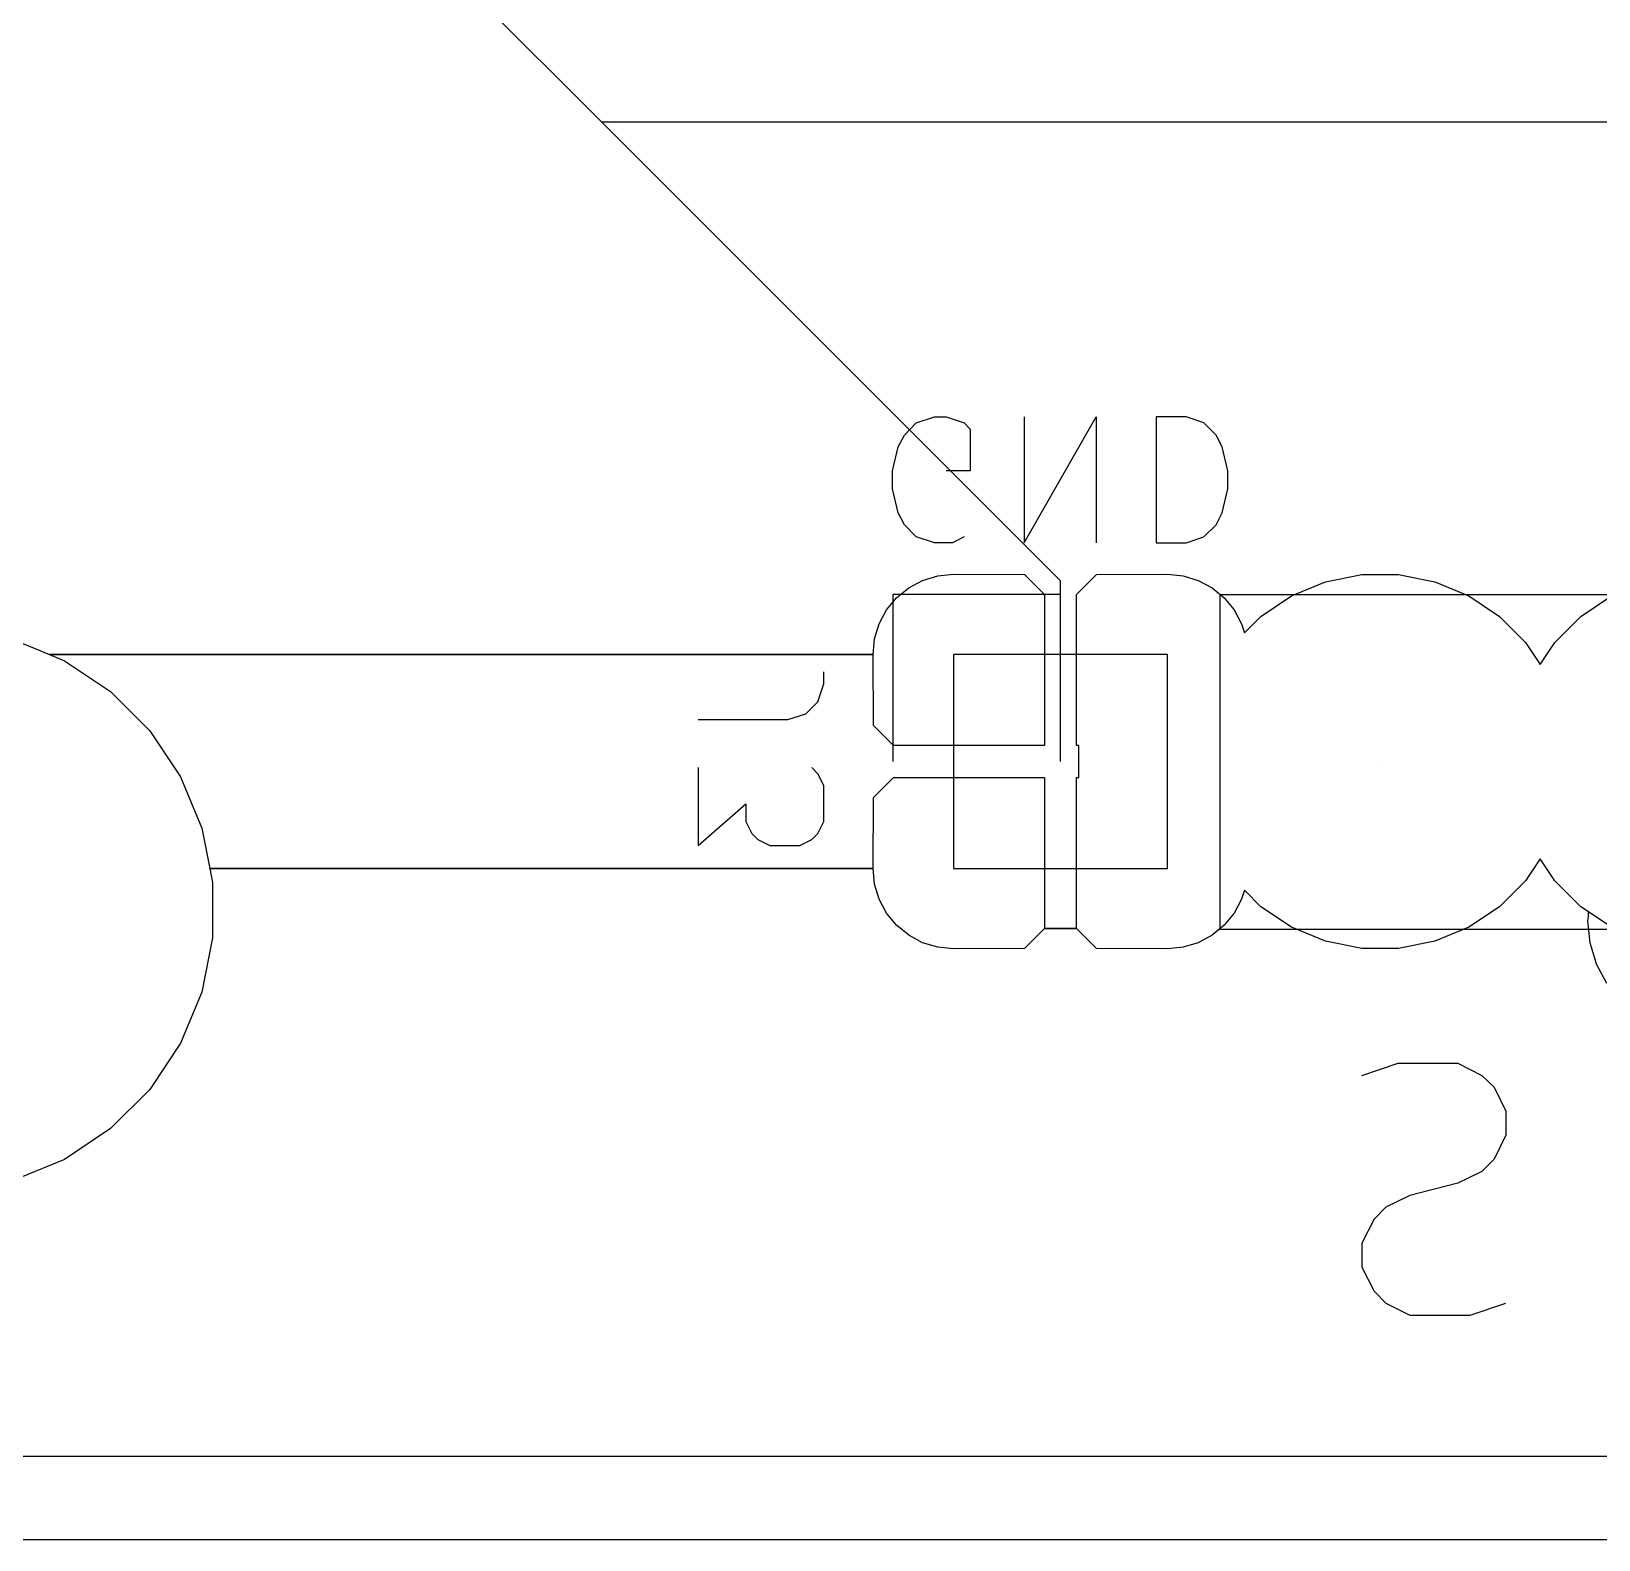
# Model space of a CAD drawing. Extents: x 169 to 33241, y 66 to 35500.
# Drawn here: x 4027 to 8928, y 66 to 4784 of the extents above; entities that cross this region are included whole.
import ezdxf

# ---------------------------------------------------------------- set-up
doc = ezdxf.new("R2010")
doc.units = 0

msp = doc.modelspace()

# ---------------------------------------------------------------- linework, layer by layer
at = {"layer": 'Layer 1'}
for p, q in [((5811, 4500), (5244, 5066)), ((9244, 4500), (5811, 4500)), ((5811, 4500), (7244, 3066)), ((6757, 3521), (6794, 3559)), ((6794, 3559), (6851, 3578)), ((6851, 3578), (6888, 3578)), ((6888, 3578), (6944, 3559)), ((6944, 3559), (6963, 3540)), ((6963, 3540), (6963, 3409)), ((7132, 3578), (7132, 3184)), ((7132, 3184), (7357, 3578)), ((7357, 3578), (7357, 3184)), ((7544, 3578), (7544, 3184)), ((7638, 3578), (7544, 3578)), ((7694, 3559), (7638, 3578)), ((7732, 3521), (7694, 3559)), ((6720, 3409), (6738, 3484)), ((6738, 3484), (6757, 3521)), ((7751, 3484), (7732, 3521)), ((7769, 3409), (7751, 3484)), ((6720, 3353), (6720, 3409)), ((6963, 3409), (6888, 3409)), ((7769, 3353), (7769, 3409)), ((6738, 3278), (6720, 3353)), ((7751, 3278), (7769, 3353)), ((6757, 3240), (6738, 3278)), ((6794, 3203), (6757, 3240)), ((7694, 3203), (7732, 3240)), ((7732, 3240), (7751, 3278)), ((6851, 3184), (6794, 3203)), ((6944, 3203), (6907, 3184)), ((7638, 3184), (7694, 3203)), ((6907, 3184), (6851, 3184)), ((7544, 3184), (7638, 3184)), ((6732.66, 3012.28), (6770.73, 3043.52)), ((6732.66, 3012.28), (6770.73, 3043.52)), ((6770.73, 3043.52), (6814.16, 3066.73)), ((6770.73, 3043.52), (6814.16, 3066.73)), ((6814.16, 3066.73), (6861.28, 3081.03)), ((6814.16, 3066.73), (6861.28, 3081.03)), ((6861.28, 3081.03), (6910.29, 3085.86)), ((6861.28, 3081.03), (6910.29, 3085.86)), ((6910.29, 3085.86), (7132.44, 3084.65)), ((6910.29, 3085.86), (7132.44, 3084.65)), ((7132.44, 3084.65), (7194.94, 3022.15)), ((7132.44, 3084.65), (7194.94, 3022.15)), ((7244, 3066), (7244, 2500)), ((7294.94, 3022.15), (7357.44, 3084.65)), ((7294.94, 3022.15), (7357.44, 3084.65)), ((7357.44, 3084.65), (7579.58, 3085.86)), ((7357.44, 3084.65), (7579.58, 3085.86)), ((7579.58, 3085.86), (7628.59, 3081.03)), ((7579.58, 3085.86), (7628.59, 3081.03)), ((7628.59, 3081.03), (7675.72, 3066.73)), ((7628.59, 3081.03), (7675.72, 3066.73)), ((7675.72, 3066.73), (7719.15, 3043.52)), ((7675.72, 3066.73), (7719.15, 3043.52)), ((7719.15, 3043.52), (7757.22, 3012.28)), ((7719.15, 3043.52), (7757.22, 3012.28)), ((7968, 3018.11), (8074.4, 3062.18)), ((7968, 3018.11), (8074.4, 3062.18)), ((8074.4, 3062.18), (8187.36, 3084.65)), ((8074.4, 3062.18), (8187.36, 3084.65)), ((8187.36, 3084.65), (8302.52, 3084.65)), ((8187.36, 3084.65), (8302.52, 3084.65)), ((8302.52, 3084.65), (8415.47, 3062.18)), ((8302.52, 3084.65), (8415.47, 3062.18)), ((8415.47, 3062.18), (8521.87, 3018.11)), ((8415.47, 3062.18), (8521.87, 3018.11)), ((6701.42, 2974.21), (6732.66, 3012.28)), ((6701.42, 2974.21), (6732.66, 3012.28)), ((7244, 3023), (6721, 3023)), ((6721, 3023), (6721, 2500)), ((7194.94, 3022.15), (7194.94, 2550)), ((7194.94, 3022.15), (7194.94, 2550)), ((7294.94, 2550), (7294.94, 3022.15)), ((7294.94, 2550), (7294.94, 3022.15)), ((7744, 3023), (12768, 3023)), ((7744, 3023), (7744, 1976)), ((7757.22, 3012.28), (7788.46, 2974.21)), ((7757.22, 3012.28), (7788.46, 2974.21)), ((7872.25, 2954.12), (7968, 3018.11)), ((7872.25, 2954.12), (7968, 3018.11)), ((8521.87, 3018.11), (8617.63, 2954.12)), ((8521.87, 3018.11), (8617.63, 2954.12)), ((8872.25, 2954.12), (8968, 3018.11)), ((8872.25, 2954.12), (8968, 3018.11)), ((6678.21, 2930.78), (6701.42, 2974.21)), ((6678.21, 2930.78), (6701.42, 2974.21)), ((7788.46, 2974.21), (7811.67, 2930.78)), ((7788.46, 2974.21), (7811.67, 2930.78)), ((7820.34, 2902.21), (7872.25, 2954.12)), ((7820.34, 2902.21), (7872.25, 2954.12)), ((8617.63, 2954.12), (8699.06, 2872.69)), ((8617.63, 2954.12), (8699.06, 2872.69)), ((8790.81, 2872.69), (8872.25, 2954.12)), ((8790.81, 2872.69), (8872.25, 2954.12)), ((6663.91, 2883.65), (6678.21, 2930.78)), ((6663.91, 2883.65), (6678.21, 2930.78)), ((7811.67, 2930.78), (7820.34, 2902.21)), ((7811.67, 2930.78), (7820.34, 2902.21)), ((3970.11, 2881.54), (4083.32, 2834.65)), ((3970.11, 2881.54), (4083.32, 2834.65)), ((6659.08, 2834.65), (6663.91, 2883.65)), ((6659.08, 2834.65), (6663.91, 2883.65)), ((8699.06, 2872.69), (8744.94, 2804.03)), ((8699.06, 2872.69), (8744.94, 2804.03)), ((8744.94, 2804.03), (8790.81, 2872.69)), ((8744.94, 2804.03), (8790.81, 2872.69)), ((4083.32, 2834.65), (6659.08, 2834.65)), ((6659.08, 2834.65), (4083.32, 2834.65)), ((4083.32, 2834.65), (4130.24, 2815.21)), ((4083.32, 2834.65), (6659.08, 2834.65)), ((6659.08, 2834.65), (4083.32, 2834.65)), ((4083.32, 2834.65), (4130.24, 2815.21)), ((4130.24, 2815.21), (4274.36, 2718.91)), ((4130.24, 2815.21), (4274.36, 2718.91)), ((6660.29, 2612.5), (6659.08, 2834.65)), ((6660.29, 2612.5), (6659.08, 2834.65)), ((7579.58, 2834.65), (6910.29, 2834.65)), ((6910.29, 2834.65), (6910.29, 2165.35)), ((7579.58, 2834.65), (6910.29, 2834.65)), ((6910.29, 2834.65), (6910.29, 2165.35)), ((7579.58, 2165.35), (7579.58, 2834.65)), ((7579.58, 2165.35), (7579.58, 2834.65)), ((6505, 2743), (6505, 2781)), ((4274.36, 2718.91), (4396.92, 2596.35)), ((4274.36, 2718.91), (4396.92, 2596.35)), ((6486, 2687), (6505, 2743)), ((6393, 2631), (6449, 2649)), ((6449, 2649), (6486, 2687)), ((6112, 2631), (6393, 2631)), ((6722.79, 2550), (6660.29, 2612.5)), ((6722.79, 2550), (6660.29, 2612.5)), ((4396.92, 2596.35), (4493.22, 2452.23)), ((4396.92, 2596.35), (4493.22, 2452.23)), ((7194.94, 2550), (6722.79, 2550)), ((7194.94, 2550), (6722.79, 2550)), ((7302.81, 2550), (7294.94, 2550)), ((7302.81, 2550), (7294.94, 2550)), ((7302.81, 2450), (7302.81, 2550)), ((7302.81, 2450), (7302.81, 2550)), ((8244, 2500), (8244, 2500)), ((8244, 2500), (8244, 2500)), ((4493.22, 2452.23), (4559.55, 2292.1)), ((4493.22, 2452.23), (4559.55, 2292.1)), ((6112, 2481), (6112, 2237)), ((6486, 2462), (6468, 2481)), ((6505, 2425), (6486, 2462)), ((6505, 2312), (6505, 2425)), ((6660.29, 2387.5), (6722.79, 2450)), ((6660.29, 2387.5), (6722.79, 2450)), ((6722.79, 2450), (7194.94, 2450)), ((6722.79, 2450), (7194.94, 2450)), ((7194.94, 2450), (7194.94, 1977.85)), ((7194.94, 2450), (7194.94, 1977.85)), ((7294.94, 1977.85), (7294.94, 2450)), ((7294.94, 2450), (7302.81, 2450)), ((7294.94, 1977.85), (7294.94, 2450)), ((7294.94, 2450), (7302.81, 2450)), ((6112, 2237), (6261, 2368)), ((6261, 2368), (6261, 2312)), ((6659.08, 2165.35), (6660.29, 2387.5)), ((6659.08, 2165.35), (6660.29, 2387.5)), ((6261, 2312), (6280, 2275)), ((6486, 2275), (6505, 2312)), ((4559.55, 2292.1), (4584.76, 2165.35)), ((4559.55, 2292.1), (4584.76, 2165.35)), ((6280, 2275), (6299, 2256)), ((6299, 2256), (6336, 2237)), ((6430, 2237), (6468, 2256)), ((6468, 2256), (6486, 2275)), ((6336, 2237), (6430, 2237)), ((4584.76, 2165.35), (6659.08, 2165.35)), ((6659.08, 2165.35), (4584.76, 2165.35)), ((4584.76, 2165.35), (4593.36, 2122.1)), ((4584.76, 2165.35), (6659.08, 2165.35)), ((6659.08, 2165.35), (4584.76, 2165.35)), ((4584.76, 2165.35), (4593.36, 2122.1)), ((6663.91, 2116.35), (6659.08, 2165.35)), ((6663.91, 2116.35), (6659.08, 2165.35)), ((6910.29, 2165.35), (7579.58, 2165.35)), ((6910.29, 2165.35), (7579.58, 2165.35)), ((8744.94, 2195.97), (8699.06, 2127.31)), ((8744.94, 2195.97), (8699.06, 2127.31)), ((8790.81, 2127.31), (8744.94, 2195.97)), ((8790.81, 2127.31), (8744.94, 2195.97)), ((4593.36, 2122.1), (4593.36, 1948.77)), ((4593.36, 2122.1), (4593.36, 1948.77)), ((6678.21, 2069.22), (6663.91, 2116.35)), ((6678.21, 2069.22), (6663.91, 2116.35)), ((8699.06, 2127.31), (8617.63, 2045.88)), ((8699.06, 2127.31), (8617.63, 2045.88)), ((8872.25, 2045.88), (8790.81, 2127.31)), ((8872.25, 2045.88), (8790.81, 2127.31)), ((6701.42, 2025.79), (6678.21, 2069.22)), ((6701.42, 2025.79), (6678.21, 2069.22)), ((7811.67, 2069.22), (7788.46, 2025.79)), ((7811.67, 2069.22), (7788.46, 2025.79)), ((7820.34, 2097.79), (7811.67, 2069.22)), ((7820.34, 2097.79), (7811.67, 2069.22)), ((7872.25, 2045.88), (7820.34, 2097.79)), ((7872.25, 2045.88), (7820.34, 2097.79)), ((6732.66, 1987.72), (6701.42, 2025.79)), ((6732.66, 1987.72), (6701.42, 2025.79)), ((7788.46, 2025.79), (7757.22, 1987.72)), ((7788.46, 2025.79), (7757.22, 1987.72)), ((7968, 1981.89), (7872.25, 2045.88)), ((7968, 1981.89), (7872.25, 2045.88)), ((8617.63, 2045.88), (8521.87, 1981.89)), ((8617.63, 2045.88), (8521.87, 1981.89)), ((8896.51, 2029.66), (8872.25, 2045.88)), ((8968, 1981.89), (8872.25, 2045.88)), ((8894.83, 2000), (8896.51, 2017.11)), ((8896.51, 2017.11), (8896.51, 2029.66)), ((6770.73, 1956.48), (6732.66, 1987.72)), ((6770.73, 1956.48), (6732.66, 1987.72)), ((7194.94, 1977.85), (7132.44, 1915.35)), ((7194.94, 1977.85), (7132.44, 1915.35)), ((7194.94, 1977.85), (7294.94, 1977.85)), ((7294.94, 1977.85), (7194.94, 1977.85)), ((7357.44, 1915.35), (7294.94, 1977.85)), ((7357.44, 1915.35), (7294.94, 1977.85)), ((7757.22, 1987.72), (7719.15, 1956.48)), ((7757.22, 1987.72), (7719.15, 1956.48)), ((7744, 1976), (12768, 1976)), ((8074.4, 1937.82), (7968, 1981.89)), ((8074.4, 1937.82), (7968, 1981.89)), ((8521.87, 1981.89), (8415.47, 1937.82)), ((8521.87, 1981.89), (8415.47, 1937.82)), ((8896.51, 1982.89), (8894.83, 2000)), ((8896.51, 1982.88), (8896.51, 1982.89)), ((8901.55, 1931.7), (8896.51, 1982.88)), ((4593.36, 1948.77), (4559.55, 1778.77)), ((4593.36, 1948.77), (4559.55, 1778.77)), ((6814.16, 1933.27), (6770.73, 1956.48)), ((6814.16, 1933.27), (6770.73, 1956.48)), ((6861.28, 1918.97), (6814.16, 1933.27)), ((6861.28, 1918.97), (6814.16, 1933.27)), ((6910.29, 1914.14), (6861.28, 1918.97)), ((6910.29, 1914.14), (6861.28, 1918.97)), ((7132.44, 1915.35), (6910.29, 1914.14)), ((7132.44, 1915.35), (6910.29, 1914.14)), ((7579.58, 1914.14), (7357.44, 1915.35)), ((7579.58, 1914.14), (7357.44, 1915.35)), ((7628.59, 1918.97), (7579.58, 1914.14)), ((7628.59, 1918.97), (7579.58, 1914.14)), ((7675.72, 1933.27), (7628.59, 1918.97)), ((7675.72, 1933.27), (7628.59, 1918.97)), ((7719.15, 1956.48), (7675.72, 1933.27)), ((7719.15, 1956.48), (7675.72, 1933.27)), ((8187.36, 1915.35), (8074.4, 1937.82)), ((8187.36, 1915.35), (8074.4, 1937.82)), ((8302.52, 1915.35), (8187.36, 1915.35)), ((8302.52, 1915.35), (8187.36, 1915.35)), ((8415.47, 1937.82), (8302.52, 1915.35)), ((8415.47, 1937.82), (8302.52, 1915.35)), ((8902.54, 1928.43), (8901.55, 1931.7)), ((8914.92, 1887.64), (8902.54, 1928.43)), ((8921.48, 1866.02), (8914.92, 1887.64)), ((8953.83, 1805.49), (8921.48, 1866.02)), ((4559.55, 1778.77), (4493.22, 1618.63)), ((4559.55, 1778.77), (4493.22, 1618.63)), ((4493.22, 1618.63), (4396.92, 1474.52)), ((4493.22, 1618.63), (4396.92, 1474.52)), ((8188, 1518), (8301, 1556)), ((8301, 1556), (8488, 1556)), ((8488, 1556), (8563, 1518)), ((4396.92, 1474.52), (4274.36, 1351.95)), ((4396.92, 1474.52), (4274.36, 1351.95)), ((8563, 1518), (8601, 1481)), ((8601, 1481), (8638, 1406)), ((8638, 1406), (8638, 1331)), ((4274.36, 1351.95), (4130.24, 1255.66)), ((4274.36, 1351.95), (4130.24, 1255.66)), ((8638, 1331), (8601, 1256)), ((4130.24, 1255.66), (3970.11, 1189.33)), ((4130.24, 1255.66), (3970.11, 1189.33)), ((8601, 1256), (8563, 1218)), ((8488, 1181), (8338, 1143)), ((8563, 1218), (8488, 1181)), ((8338, 1143), (8263, 1106)), ((8263, 1106), (8226, 1068)), ((8226, 1068), (8188, 993)), ((8188, 993), (8188, 918)), ((8188, 918), (8226, 843)), ((8226, 843), (8263, 806)), ((8263, 806), (8338, 768)), ((8526, 768), (8638, 806)), ((8338, 768), (8526, 768)), ((3754.47, 326.772), (31229.4, 326.772)), ((3754.47, 326.772), (31229.4, 326.772)), ((3744, 66), (31241, 66))]:
    msp.add_line(p, q, dxfattribs=at)

doc.saveas('drawing.dxf')
